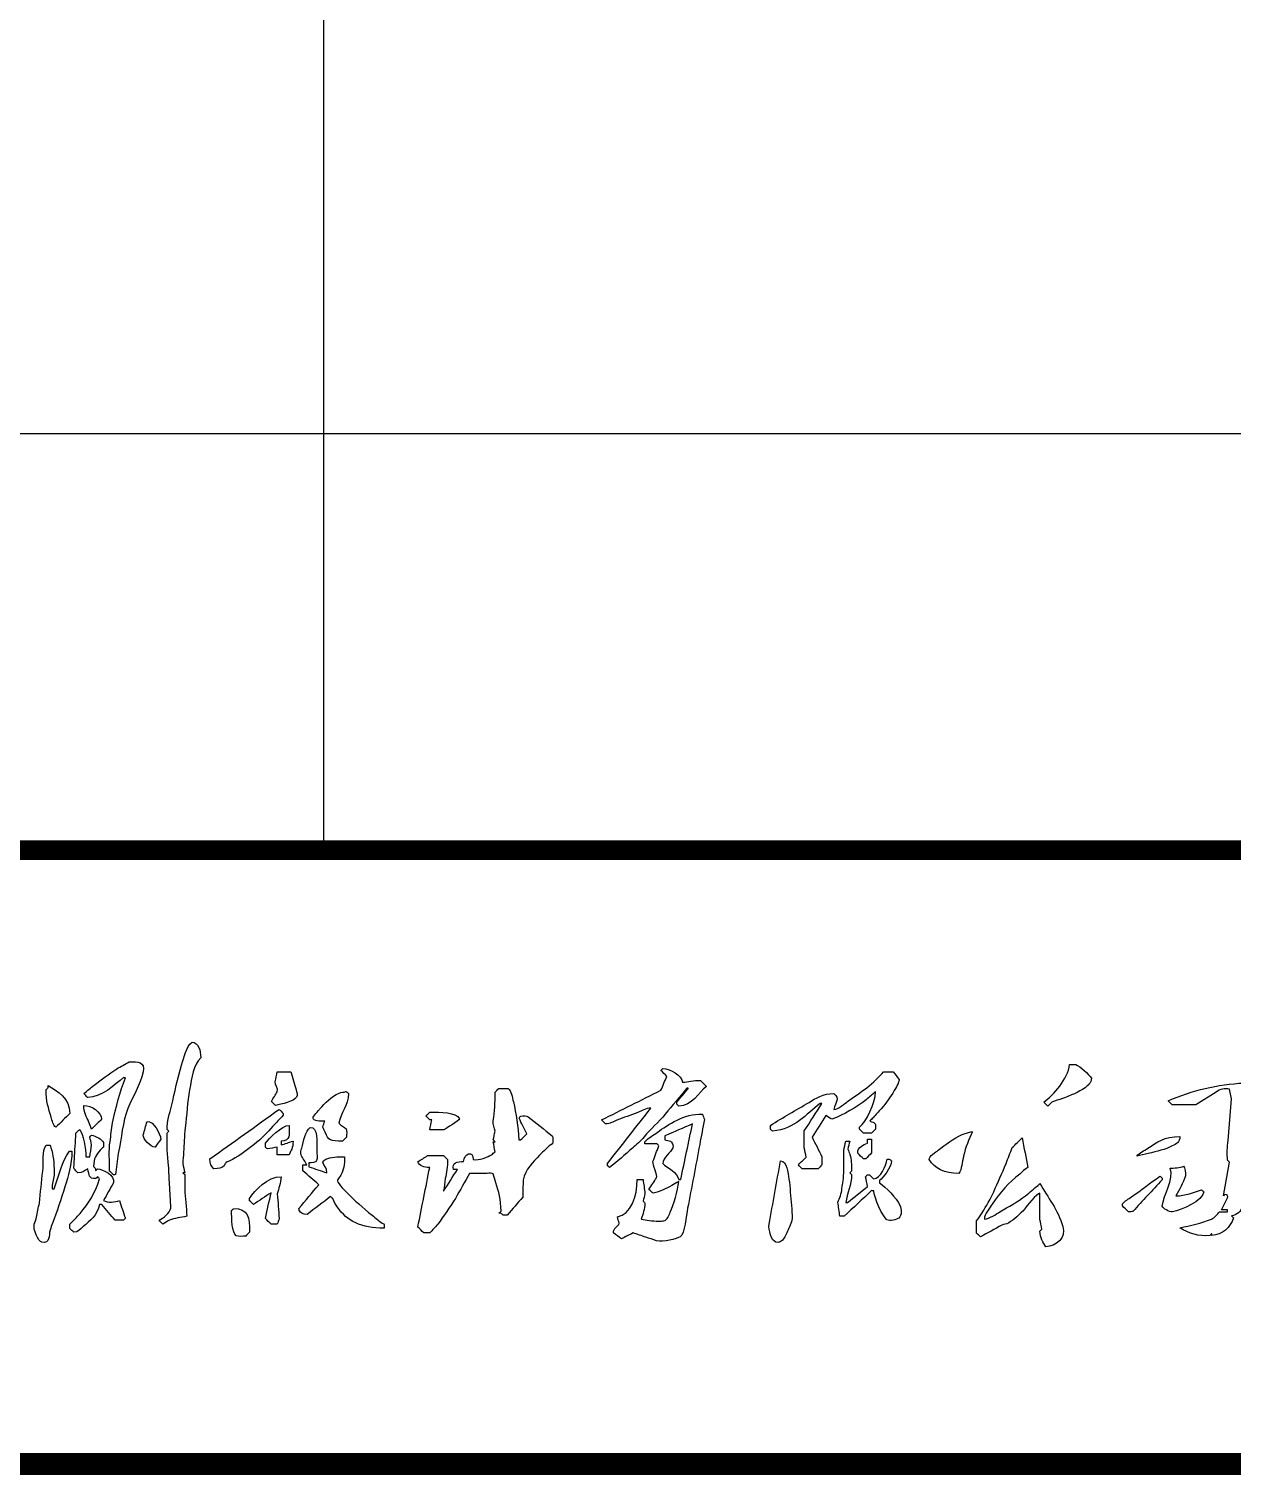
# Model space of a CAD drawing. Extents: x 14207793 to 14719554, y -1675802 to -1228715.
# Drawn here: x 14213621 to 14216364, y -1257940 to -1254643 of the extents above; entities that cross this region are included whole.
import ezdxf

# ---------------------------------------------------------------- set-up
doc = ezdxf.new("R2010")
doc.units = 0
doc.header["$LTSCALE"] = 500
doc.header["$MEASUREMENT"] = 0
doc.layers.get('0').update_dxf_attribs({"linetype": 'CONTINUOUS'})
doc.layers.add('PUB_TITLE', color=4, linetype='CONTINUOUS')

# ---------------------------------------------------------------- blocks, each defined once
blk = doc.blocks.new('A$C79896BCB')
at = {"layer": 'PUB_TITLE'}
for points in [[(5952.8, 539.1, 0.04762), (6024.5, 558.4, 0.104583), (6043, 575.2), (6060.9, 575.2), (6061.2, 579.9), (6047.8, 579.9), (6061.2, 607.2, 1.011178), (6052.1, 611.6), (6065.6, 688.3), (6061.2, 692.7, -0.048654), (6062.7, 737.8), (6070.3, 833.2), (6066, 855, 0.240929), (6035.4, 847.7), (5989.2, 819.3), (5934.9, 819.3), (5925.9, 828.4, -0.090939), (6098.5, 868.9)], [(6094.7, 588.3, -0.34658), (6070.3, 566.4), (6070.3, 566.1), (6074.7, 561.7, -0.316809), (6025.2, 521.3), (6025.2, 525.3), (6024.8, 525.3), (6020.8, 521.3, -0.180615), (5952.8, 539.1, -138.700855)]]:
    blk.add_lwpolyline(points, format="xyb", dxfattribs=at)
for points, knots in [([(3700.2, 962.4), (3686.6, 950.8), (3682.1, 928.8), (3676.2, 909.6), (3667.1, 879.8), (3661.2, 848.2), (3653.3, 816.4), (3649.3, 800.6), (3643.1, 781.1), (3643.1, 763.3), (3644.6, 762), (3646, 760.6), (3647.5, 759.3), (3646, 757.8), (3644.6, 756.4), (3643.1, 754.9), (3643.1, 754.8), (3643.1, 754.7), (3643.1, 754.6), (3643, 730.3), (3643.2, 703), (3646.7, 680.7), (3647.5, 666.3), (3648.2, 651.8), (3648.9, 637.4), (3649.9, 619.6), (3650.9, 601.7), (3651.8, 583.9), (3648.8, 571.8), (3634.9, 561.3), (3624.9, 555.9), (3627.8, 552.8), (3630.7, 549.8), (3633.6, 546.8), (3638.6, 549.6), (3643, 553.5), (3648.6, 555.9), (3660.3, 560.9), (3673.9, 562.2), (3688.2, 565), (3687.6, 575.4), (3687, 585.8), (3686.4, 596.3), (3683.3, 616.6), (3683.5, 637.8), (3683.5, 660), (3682, 661.4), (3680.6, 662.9), (3679.1, 664.3), (3680.6, 664.3), (3682, 664.3), (3683.5, 664.3), (3682, 671.4), (3680.6, 678.4), (3679.1, 685.4), (3680.2, 703), (3681.3, 720.6), (3682.4, 738.2), (3683, 747.8), (3683.6, 757.4), (3684.2, 766.9), (3688.9, 795.8), (3689, 826), (3694.4, 853.2), (3700.1, 882.3), (3703, 909.2), (3719.9, 926.7), (3720.3, 943.4), (3714.7, 961), (3700.2, 962.4)], [0, 0, 0, 0, 1, 1, 1, 2, 2, 2, 3, 3, 3, 4, 4, 4, 5, 5, 5, 6, 6, 6, 7, 7, 7, 8, 8, 8, 9, 9, 9, 10, 10, 10, 11, 11, 11, 12, 12, 12, 13, 13, 13, 14, 14, 14, 15, 15, 15, 16, 16, 16, 17, 17, 17, 18, 18, 18, 19, 19, 19, 20, 20, 20, 21, 21, 21, 22, 22, 22, 23, 23, 23, 23]), ([(3556.9, 917.2), (3547.4, 911.9), (3537.9, 906.6), (3528.5, 901.2), (3510.4, 889.9), (3493.7, 876.8), (3477.2, 864.1), (3469.3, 857.8), (3461.4, 851.5), (3453.5, 845.2), (3456.3, 842.2), (3459.1, 839.1), (3461.9, 836.1), (3462, 836.1), (3462.1, 836.1), (3462.2, 836.1), (3494.8, 835.6), (3524.3, 866.5), (3543.8, 881.2), (3545.2, 881.1), (3546.7, 881), (3548.1, 880.8), (3536.1, 848.6), (3526.9, 814.5), (3519, 777.9), (3517.1, 763.8), (3515.1, 749.7), (3513.2, 735.6), (3510, 715), (3512.3, 690.6), (3512.1, 668.3), (3515.1, 665.4), (3518.2, 662.5), (3521.2, 659.6), (3522.6, 659.7), (3524.1, 659.8), (3525.6, 660), (3527.7, 676), (3529.9, 692), (3532.1, 708), (3539.5, 744.1), (3541.7, 780.2), (3553.9, 811), (3564.9, 838.5), (3582.1, 862.9), (3588.5, 894.7), (3593.3, 918), (3577.1, 917.5), (3556.9, 917.2)], [0, 0, 0, 0, 1, 1, 1, 2, 2, 2, 3, 3, 3, 4, 4, 4, 5, 5, 5, 6, 6, 6, 7, 7, 7, 8, 8, 8, 9, 9, 9, 10, 10, 10, 11, 11, 11, 12, 12, 12, 13, 13, 13, 14, 14, 14, 15, 15, 15, 16, 16, 16, 16]), ([(3894.6, 894.7), (3893, 887), (3891.4, 879.4), (3889.8, 871.7), (3889.4, 865.2), (3897.4, 857.1), (3894.6, 849.2), (3890.1, 841.8), (3885.6, 834.4), (3881.1, 827), (3884.1, 824), (3887.2, 820.9), (3890.2, 817.9), (3904.1, 820.7), (3932.7, 826.9), (3938.6, 836.8), (3941.3, 841.3), (3938.8, 848.9), (3937.5, 853.2), (3933.6, 867), (3929.7, 880.8), (3925.8, 894.7), (3915.4, 894.7), (3905, 894.7), (3894.6, 894.7)], [0, 0, 0, 0, 1, 1, 1, 2, 2, 2, 3, 3, 3, 4, 4, 4, 5, 5, 5, 6, 6, 6, 7, 7, 7, 8, 8, 8, 8]), ([(4773.4, 902), (4772, 900.5), (4770.7, 899), (4769.4, 897.6), (4773.9, 893.1), (4778.3, 888.6), (4782.8, 884.1), (4778.3, 873.6), (4773.9, 863), (4769.4, 852.5), (4724.3, 829.9), (4679.1, 807.3), (4634, 784.8), (4636.9, 781.7), (4639.8, 778.7), (4642.7, 775.7), (4642.9, 775.7), (4643, 775.7), (4643.1, 775.7), (4653, 775.4), (4661, 781), (4668.6, 784), (4684.6, 790), (4700.6, 795.9), (4716.6, 801.9), (4725.6, 805.5), (4734.8, 811.7), (4746.4, 811.7), (4713.5, 769.6), (4680.5, 727.5), (4647.5, 685.4), (4647.5, 683.7), (4647.5, 682), (4647.5, 680.3), (4648.9, 679), (4650.4, 677.7), (4651.8, 676.3), (4671, 689.4), (4686.6, 706.1), (4704.2, 720.4), (4713.6, 727.9), (4723.3, 736.9), (4730.8, 746.2), (4745.2, 764), (4764.6, 779.6), (4779.2, 797.9), (4795.6, 817.6), (4811.9, 837.4), (4828.3, 857.2), (4829.7, 857.1), (4831, 856.9), (4832.3, 856.8), (4831.8, 856.3), (4831.4, 855.9), (4830.9, 855.4), (4822.4, 845.3), (4813.9, 835.2), (4805.4, 825.2), (4805.4, 823.7), (4805.4, 822.3), (4805.4, 820.8), (4807, 819.3), (4808.6, 817.9), (4810.1, 816.4), (4839.7, 816.2), (4856.2, 847.9), (4873.1, 861.2), (4868.6, 865.8), (4864.1, 870.4), (4859.6, 875), (4859.5, 875), (4859.4, 875), (4859.3, 875), (4842.8, 875.2), (4831.9, 871.8), (4818.9, 870.7), (4816.4, 886.2), (4791.5, 902.1), (4773.4, 902)], [0, 0, 0, 0, 1, 1, 1, 2, 2, 2, 3, 3, 3, 4, 4, 4, 5, 5, 5, 6, 6, 6, 7, 7, 7, 8, 8, 8, 9, 9, 9, 10, 10, 10, 11, 11, 11, 12, 12, 12, 13, 13, 13, 14, 14, 14, 15, 15, 15, 16, 16, 16, 17, 17, 17, 18, 18, 18, 19, 19, 19, 20, 20, 20, 21, 21, 21, 22, 22, 22, 23, 23, 23, 24, 24, 24, 25, 25, 25, 26, 26, 26, 26]), ([(5276.6, 894.7), (5257.1, 868.9), (5222.1, 846), (5195.1, 827), (5188.1, 822), (5174.1, 808.8), (5163.8, 808.8), (5167, 825.8), (5178.9, 833.2), (5163.5, 844.8), (5138.9, 845.5), (5122.7, 834), (5107.1, 824.8), (5077.2, 807.2), (5047.8, 790.6), (5019, 772.4), (5019, 769.5), (5019, 766.6), (5019, 763.7), (5020.7, 762.1), (5022.4, 760.5), (5024.1, 758.9), (5075.9, 764.7), (5099.7, 797.5), (5132.2, 822.3), (5133.6, 822.3), (5135.1, 822.3), (5136.5, 822.3), (5123.1, 801.4), (5109.6, 780.5), (5096.2, 759.7), (5096.2, 755.5), (5096.2, 751.4), (5096.2, 747.3), (5096.2, 738.7), (5096.2, 730.1), (5096.2, 721.5), (5097.6, 714.3), (5099.1, 707.1), (5100.5, 700), (5094.6, 694), (5088.6, 688.1), (5082.7, 682.2), (5085.5, 679.2), (5088.3, 676.3), (5091.1, 673.4), (5091.2, 673.4), (5091.3, 673.4), (5091.4, 673.4), (5103.6, 673.4), (5115.7, 673.4), (5127.8, 673.4), (5130.7, 676.5), (5133.6, 679.5), (5136.5, 682.5), (5136.5, 688.6), (5136.5, 694.6), (5136.5, 700.7), (5129, 715.6), (5121.5, 730.6), (5114, 745.5), (5124.5, 762), (5135.1, 778.5), (5145.6, 795), (5150.1, 792.1), (5154.6, 789.1), (5159.1, 786.2), (5187.7, 797.2), (5214.2, 813), (5237, 830.3), (5244.1, 836.6), (5251.3, 842.9), (5258.5, 849.2), (5259, 822.3), (5236.8, 780.7), (5222.4, 768), (5222.4, 766.6), (5222.4, 765.1), (5222.4, 763.7), (5225.5, 760.6), (5228.5, 757.6), (5231.5, 754.6), (5237.6, 754.6), (5243.7, 754.6), (5249.7, 754.6), (5252.6, 757.6), (5255.5, 760.6), (5258.5, 763.7), (5258.9, 781), (5257.5, 777.4), (5245.4, 781.9), (5248, 784.5), (5250.7, 787.2), (5253.4, 789.9), (5259.5, 796.7), (5265.7, 803.5), (5271.9, 810.2), (5282.5, 823.6), (5292.4, 836.5), (5301.4, 851.7), (5303.9, 856), (5313.4, 871.6), (5312.3, 876.8), (5307.9, 882.8), (5303.6, 888.7), (5299.2, 894.7), (5291.7, 894.7), (5284.2, 894.7), (5276.6, 894.7)], [0, 0, 0, 0, 1, 1, 1, 2, 2, 2, 3, 3, 3, 4, 4, 4, 5, 5, 5, 6, 6, 6, 7, 7, 7, 8, 8, 8, 9, 9, 9, 10, 10, 10, 11, 11, 11, 12, 12, 12, 13, 13, 13, 14, 14, 14, 15, 15, 15, 16, 16, 16, 17, 17, 17, 18, 18, 18, 19, 19, 19, 20, 20, 20, 21, 21, 21, 22, 22, 22, 23, 23, 23, 24, 24, 24, 25, 25, 25, 26, 26, 26, 27, 27, 27, 28, 28, 28, 29, 29, 29, 30, 30, 30, 31, 31, 31, 32, 32, 32, 33, 33, 33, 34, 34, 34, 35, 35, 35, 36, 36, 36, 36]), ([(5701.3, 911), (5697.3, 877.7), (5664.7, 841.8), (5642.7, 825.5), (5645.6, 822.5), (5648.6, 819.5), (5651.5, 816.4), (5654.5, 819.5), (5657.5, 822.5), (5660.6, 825.5), (5668.7, 828.2), (5676.8, 830.9), (5684.9, 833.5), (5704, 841), (5721.6, 847.2), (5736.6, 858.3), (5743, 863.1), (5750.8, 868.8), (5750.8, 879.8), (5745.3, 888.4), (5725.3, 908.1), (5715.1, 911), (5710.5, 911), (5705.9, 911), (5701.3, 911)], [0, 0, 0, 0, 1, 1, 1, 2, 2, 2, 3, 3, 3, 4, 4, 4, 5, 5, 5, 6, 6, 6, 7, 7, 7, 8, 8, 8, 8]), ([(3372, 863), (3372, 861.4), (3372, 859.9), (3372, 858.3), (3370.5, 856.8), (3369.1, 855.4), (3367.6, 853.9), (3367.1, 828.1), (3372.8, 810.6), (3378.9, 791.3), (3381.4, 783.4), (3383.2, 771.8), (3389.8, 768), (3400.4, 778.6), (3410.9, 789.1), (3421.5, 799.7), (3421.8, 834.8), (3393.9, 849.8), (3372, 863)], [0, 0, 0, 0, 1, 1, 1, 2, 2, 2, 3, 3, 3, 4, 4, 4, 5, 5, 5, 6, 6, 6, 6]), ([(4051, 849.5), (4045.8, 847.6), (4040.4, 847.9), (4035.7, 845.9), (4017.4, 838.1), (4003.7, 823.2), (3991, 809.5), (3989, 807.3), (3975.4, 791.6), (3975.7, 789.5), (3976.8, 781.3), (3992.7, 781.7), (4002.6, 781.9), (4001.2, 777.4), (3999.7, 772.9), (3998.3, 768.4), (4000, 764.5), (4001.7, 760.6), (4003.4, 756.8), (4012, 737.4), (4015.4, 736.1), (4043.4, 736.4), (4046.4, 739.5), (4049.5, 742.7), (4052.5, 745.8), (4052.6, 751.3), (4053.6, 760.3), (4051.8, 764.4), (4046.1, 768.6), (4040.4, 772.9), (4034.7, 777.1), (4038.9, 801.1), (4056.4, 817.2), (4056.9, 845.2), (4055.3, 846.6), (4053.7, 848.1), (4052.1, 849.5), (4051.8, 849.5), (4051.4, 849.5), (4051, 849.5)], [0, 0, 0, 0, 1, 1, 1, 2, 2, 2, 3, 3, 3, 4, 4, 4, 5, 5, 5, 6, 6, 6, 7, 7, 7, 8, 8, 8, 9, 9, 9, 10, 10, 10, 11, 11, 11, 12, 12, 12, 13, 13, 13, 13]), ([(4319.2, 689.8), (4306, 690.3), (4291.9, 687.7), (4296.7, 671.6), (4299.6, 671.6), (4302.5, 671.6), (4305.4, 671.6), (4294.8, 655.2), (4284.3, 638.8), (4273.7, 622.5), (4275.1, 631.9), (4276.4, 641.4), (4277.7, 650.9), (4280.4, 664.9), (4282.8, 678.3), (4282.8, 694.5), (4279.8, 697.4), (4276.8, 700.3), (4273.7, 703.3), (4261.6, 703.3), (4249.5, 703.3), (4237.3, 703.3), (4229.9, 698.7), (4222.5, 694), (4215.1, 689.4), (4219.1, 679.5), (4228.1, 676.1), (4242.1, 676.3), (4233.1, 631.1), (4224.1, 585.8), (4215.1, 540.6), (4219.6, 536.1), (4224.1, 531.6), (4228.6, 527.1), (4228.7, 527.1), (4228.9, 527.1), (4229, 527.1), (4233.5, 527.1), (4238, 527.1), (4242.4, 527.1), (4247.7, 534.2), (4254.9, 540), (4260.3, 547.1), (4274.5, 565.9), (4288, 585.5), (4300.7, 605.7), (4311.5, 624.8), (4322.3, 643.8), (4333.1, 662.9), (4346.5, 662.9), (4360, 662.9), (4373.4, 662.9), (4377, 662.9), (4385.3, 664), (4386.9, 661.8), (4388.9, 655), (4390.8, 648.2), (4392.7, 641.4), (4399.4, 619.7), (4404.7, 606), (4404.7, 576.6), (4403.4, 575.3), (4402.1, 574), (4400.7, 572.6), (4400.7, 572.5), (4400.7, 572.4), (4400.7, 572.3), (4406.3, 572.4), (4406.6, 570.2), (4409.5, 567.9), (4412.5, 567.9), (4415.5, 567.9), (4418.6, 567.9), (4430.6, 581.5), (4442.6, 595.1), (4454.6, 608.6), (4454.7, 621.6), (4454.8, 634.6), (4455, 647.6), (4460.3, 672.6), (4477.5, 689.1), (4492.8, 704.4), (4500.4, 711.9), (4512.6, 725.7), (4522.3, 730.2), (4522.4, 734.5), (4523.8, 746.2), (4521.6, 748.7), (4503.2, 763.1), (4484.9, 777.4), (4466.6, 791.7), (4464, 793.6), (4455.1, 795.5), (4450.2, 793.5), (4448.3, 792.6), (4447, 790.8), (4445.9, 789.1), (4451.7, 777), (4457.5, 764.9), (4463.3, 752.8), (4458.7, 748.3), (4454.1, 743.8), (4449.5, 739.3), (4448.2, 739.4), (4446.8, 739.5), (4445.5, 739.6), (4443.3, 769.2), (4439.3, 800), (4432.8, 826.3), (4430.3, 836), (4428.4, 852.1), (4420.8, 856.5), (4413.8, 856.6), (4406.9, 856.7), (4400, 856.8), (4397.1, 853.8), (4394.2, 850.8), (4391.3, 847.7), (4391.4, 824.3), (4390, 803.8), (4386.9, 783), (4385.7, 774.7), (4390.2, 766.1), (4391.3, 758.9), (4389.8, 752.4), (4388.4, 745.8), (4386.9, 739.3), (4388.4, 737.8), (4389.8, 736.4), (4391.3, 734.9), (4389.8, 734.9), (4388.4, 734.9), (4386.9, 734.9), (4388.4, 727.3), (4389.8, 719.6), (4391.3, 712), (4388.5, 709.8), (4385.7, 707.6), (4382.9, 705.4), (4375.7, 700.7), (4354.2, 691.3), (4341.4, 694.5), (4342.3, 717.1), (4319.8, 707.7), (4319.2, 689.8)], [0, 0, 0, 0, 1, 1, 1, 2, 2, 2, 3, 3, 3, 4, 4, 4, 5, 5, 5, 6, 6, 6, 7, 7, 7, 8, 8, 8, 9, 9, 9, 10, 10, 10, 11, 11, 11, 12, 12, 12, 13, 13, 13, 14, 14, 14, 15, 15, 15, 16, 16, 16, 17, 17, 17, 18, 18, 18, 19, 19, 19, 20, 20, 20, 21, 21, 21, 22, 22, 22, 23, 23, 23, 24, 24, 24, 25, 25, 25, 26, 26, 26, 27, 27, 27, 28, 28, 28, 29, 29, 29, 30, 30, 30, 31, 31, 31, 32, 32, 32, 33, 33, 33, 34, 34, 34, 35, 35, 35, 36, 36, 36, 37, 37, 37, 38, 38, 38, 39, 39, 39, 40, 40, 40, 41, 41, 41, 42, 42, 42, 43, 43, 43, 44, 44, 44, 45, 45, 45, 46, 46, 46, 47, 47, 47, 48, 48, 48, 48]), ([(3453.1, 817.9), (3452.8, 801.7), (3460.3, 791.4), (3465.1, 779.7), (3467.2, 774.5), (3469.3, 769.2), (3471.3, 764), (3475.5, 768.2), (3479.6, 772.3), (3483.7, 776.4), (3487.1, 779.7), (3490.5, 783), (3493.9, 786.2), (3494, 802.8), (3470.8, 817.7), (3453.1, 817.9)], [0, 0, 0, 0, 1, 1, 1, 2, 2, 2, 3, 3, 3, 4, 4, 4, 5, 5, 5, 5]), ([(3898.2, 808.4), (3845.8, 771), (3793.4, 733.5), (3741, 696), (3740.7, 684.8), (3744.5, 678.6), (3750.1, 673.4), (3759.7, 673.2), (3769, 675.2), (3773.4, 680.3), (3774.6, 682.5), (3775.8, 684.7), (3777, 686.9), (3780, 689.6), (3788.9, 692.3), (3792.7, 694.5), (3825.4, 713.7), (3861.3, 741.6), (3884.4, 770.2), (3892.2, 778.6), (3900.1, 787), (3908, 795.3), (3908, 796.8), (3908, 798.2), (3908, 799.7), (3904.8, 802.2), (3902.3, 807.1), (3898.2, 808.4)], [0, 0, 0, 0, 1, 1, 1, 2, 2, 2, 3, 3, 3, 4, 4, 4, 5, 5, 5, 6, 6, 6, 7, 7, 7, 8, 8, 8, 9, 9, 9, 9]), ([(4242.1, 802.6), (4239.2, 799.7), (4236.3, 796.8), (4233.3, 793.9), (4236.3, 790.8), (4239.2, 787.8), (4242.1, 784.8), (4243.7, 784.8), (4245.2, 784.8), (4246.8, 784.8), (4245.4, 777.3), (4243.9, 769.7), (4242.4, 762.2), (4253, 762.2), (4263.6, 762.2), (4274.1, 762.2), (4279.3, 765.3), (4309.4, 782.7), (4309.8, 787), (4302.9, 803.1), (4266.1, 802.7), (4242.1, 802.6)], [0, 0, 0, 0, 1, 1, 1, 2, 2, 2, 3, 3, 3, 4, 4, 4, 5, 5, 5, 6, 6, 6, 7, 7, 7, 7]), ([(4733, 730.6), (4742.1, 730.6), (4751.2, 730.6), (4760.3, 730.6), (4761.7, 729), (4763.2, 727.4), (4764.6, 725.8), (4760.2, 713.9), (4755.7, 702), (4751.2, 690.2), (4750, 682.2), (4762.7, 658.3), (4759.5, 653), (4753.7, 644.2), (4747.9, 635.3), (4742.1, 626.5), (4745.2, 623.4), (4748.4, 620.4), (4751.5, 617.4), (4768.2, 621.7), (4780.9, 627.5), (4794.1, 635.2), (4799.3, 638.2), (4804.5, 641.3), (4809.8, 644.3), (4808, 622.5), (4798.1, 591.6), (4790.5, 574.1), (4787.4, 567), (4783.7, 556.9), (4776.3, 554.4), (4772.4, 554.3), (4768.5, 554.2), (4764.6, 554.1), (4748.1, 554.1), (4736.7, 555.9), (4723.9, 558.8), (4727.9, 569.6), (4732.9, 582), (4733, 595.2), (4731.5, 596.6), (4730.1, 598.1), (4728.6, 599.5), (4730.1, 605.2), (4731.5, 611), (4733, 616.7), (4731.5, 627.4), (4730.1, 638.2), (4728.6, 649), (4724.1, 649), (4719.6, 649), (4715.1, 649), (4715.8, 610.4), (4700.5, 569.7), (4670, 563.5), (4671.5, 558.8), (4672.9, 554.1), (4674.4, 549.3), (4672, 541), (4661, 538.7), (4660.9, 527.1), (4667, 522.6), (4673.1, 518.2), (4679.1, 513.7), (4688, 518.2), (4696.8, 522.6), (4705.7, 527.1), (4715.5, 523.9), (4725.3, 520.6), (4735.2, 517.3), (4743.2, 514.6), (4751.2, 512), (4759.2, 509.3), (4774.9, 505.7), (4805.3, 513.5), (4813.4, 518.4), (4823.8, 524.7), (4826.8, 567.8), (4830.1, 583.2), (4839.4, 631.8), (4848.6, 680.5), (4857.8, 729.1), (4861.3, 748), (4864.8, 766.9), (4868.4, 785.9), (4866.9, 790), (4865.4, 794.1), (4864, 798.2), (4821.4, 798.9), (4786.3, 774.4), (4761, 756.4), (4751.9, 749.9), (4739.8, 743.2), (4733, 734.6), (4733, 733.2), (4733, 731.9), (4733, 730.6)], [0, 0, 0, 0, 1, 1, 1, 2, 2, 2, 3, 3, 3, 4, 4, 4, 5, 5, 5, 6, 6, 6, 7, 7, 7, 8, 8, 8, 9, 9, 9, 10, 10, 10, 11, 11, 11, 12, 12, 12, 13, 13, 13, 14, 14, 14, 15, 15, 15, 16, 16, 16, 17, 17, 17, 18, 18, 18, 19, 19, 19, 20, 20, 20, 21, 21, 21, 22, 22, 22, 23, 23, 23, 24, 24, 24, 25, 25, 25, 26, 26, 26, 27, 27, 27, 28, 28, 28, 29, 29, 29, 30, 30, 30, 31, 31, 31, 32, 32, 32, 32]), ([(3467, 700.3), (3463.9, 700.3), (3460.9, 700.3), (3457.9, 700.3), (3458.1, 719.4), (3452.1, 753.1), (3444, 763.3), (3441.1, 760.4), (3438.2, 757.5), (3435.3, 754.6), (3434.2, 734.8), (3433.1, 715), (3432, 695.3), (3431.9, 690.7), (3429.8, 675.2), (3431.3, 673.1), (3434.1, 670.1), (3436.9, 667.2), (3439.7, 664.3), (3452.6, 664.1), (3454.1, 669.6), (3462.2, 673.1), (3462.2, 672.8), (3462.2, 672.6), (3462.2, 672.3), (3466.8, 659.9), (3463.1, 650.4), (3480.8, 650.9), (3482.1, 652.3), (3483.5, 653.8), (3484.8, 655.2), (3486.4, 653.6), (3488, 652.1), (3489.5, 650.5), (3478.5, 616.1), (3464.9, 595.9), (3445.1, 571.2), (3437.4, 563), (3429.6, 554.9), (3421.8, 546.8), (3421.8, 543.6), (3421.8, 540.5), (3421.8, 537.3), (3424.9, 534.4), (3427.9, 531.5), (3430.9, 528.6), (3440.2, 528.6), (3445.8, 537), (3451.3, 541.3), (3468.6, 554.8), (3483, 567.3), (3489.5, 591.9), (3491.1, 591.9), (3492.7, 591.9), (3494.3, 591.9), (3504.6, 579.9), (3514.9, 567.9), (3525.2, 555.9), (3531.4, 555.9), (3537.6, 555.9), (3543.8, 555.9), (3545.2, 557.5), (3546.7, 559), (3548.1, 560.6), (3543.6, 574.1), (3539.1, 587.5), (3534.7, 601), (3525.1, 597.6), (3507, 594.2), (3498.6, 601.4), (3506, 614.6), (3513.4, 627.8), (3520.8, 641), (3526, 658.2), (3497.5, 673.2), (3484.4, 673.1), (3483.1, 671.7), (3481.8, 670.4), (3480.4, 669.1), (3480.5, 674.8), (3478.1, 675.2), (3475.7, 678.2), (3475.5, 698.2), (3482, 705.4), (3490.6, 716), (3493.2, 718.2), (3495.7, 720.4), (3498.3, 722.5), (3498.3, 726.1), (3498.3, 729.6), (3498.3, 733.1), (3494.3, 741), (3480.6, 748), (3471, 749.8), (3469.6, 748.4), (3468.3, 746.9), (3467, 745.5), (3468.4, 739.7), (3469.9, 733.8), (3471.3, 728), (3469.9, 718.8), (3468.4, 709.6), (3467, 700.3)], [0, 0, 0, 0, 1, 1, 1, 2, 2, 2, 3, 3, 3, 4, 4, 4, 5, 5, 5, 6, 6, 6, 7, 7, 7, 8, 8, 8, 9, 9, 9, 10, 10, 10, 11, 11, 11, 12, 12, 12, 13, 13, 13, 14, 14, 14, 15, 15, 15, 16, 16, 16, 17, 17, 17, 18, 18, 18, 19, 19, 19, 20, 20, 20, 21, 21, 21, 22, 22, 22, 23, 23, 23, 24, 24, 24, 25, 25, 25, 26, 26, 26, 27, 27, 27, 28, 28, 28, 29, 29, 29, 30, 30, 30, 31, 31, 31, 32, 32, 32, 33, 33, 33, 34, 34, 34, 34]), ([(3597.6, 781.5), (3594.7, 771.3), (3591.8, 761.1), (3588.9, 750.9), (3587.5, 741.5), (3606, 722.8), (3615.8, 722.9), (3620.3, 728.9), (3624.8, 734.8), (3629.3, 740.7), (3626.9, 754.8), (3613.5, 781.5), (3597.6, 781.5)], [0, 0, 0, 0, 1, 1, 1, 2, 2, 2, 3, 3, 3, 4, 4, 4, 4]), ([(3894.6, 705.1), (3903.7, 705.1), (3912.7, 705.1), (3921.8, 705.1), (3925.8, 717.4), (3930.5, 718), (3930.6, 736.4), (3930.5, 736.4), (3930.3, 736.4), (3930.2, 736.4), (3921.2, 733.5), (3912.3, 730.6), (3903.3, 727.6), (3903.3, 730.6), (3903.3, 733.5), (3903.3, 736.4), (3925.2, 737.9), (3921.9, 749.9), (3921.5, 772.4), (3905.4, 772.3), (3874.9, 742.2), (3867.3, 731.6), (3867.3, 728.7), (3867.3, 725.8), (3867.3, 722.9), (3868.8, 721.5), (3870.4, 720), (3872, 718.5), (3879.5, 720), (3887, 721.5), (3894.6, 722.9), (3894.6, 717), (3894.6, 711), (3894.6, 705.1)], [0, 0, 0, 0, 1, 1, 1, 2, 2, 2, 3, 3, 3, 4, 4, 4, 5, 5, 5, 6, 6, 6, 7, 7, 7, 8, 8, 8, 9, 9, 9, 10, 10, 10, 11, 11, 11, 11]), ([(3953.1, 682.2), (3953.1, 677.7), (3953.1, 673.2), (3953.1, 668.7), (3965.1, 658.1), (3977.2, 647.6), (3989.2, 637), (3974.1, 619), (3959.1, 600.9), (3944, 582.8), (3944.2, 581.4), (3944.3, 579.9), (3944.4, 578.4), (3947.6, 572.2), (3952.5, 569.1), (3962.6, 569.3), (3980.4, 582.9), (3998.3, 596.5), (4016.1, 610.1), (4017.8, 608.5), (4019.5, 606.9), (4021.2, 605.4), (4023.5, 597.9), (4028.2, 591.6), (4032.1, 585.7), (4053.1, 554.3), (4085.7, 537.7), (4138.4, 537.7), (4138.5, 541), (4138.7, 545.3), (4137.6, 547.5), (4127.7, 551.6), (4119, 561.6), (4110.7, 567.9), (4089.6, 583.9), (4070.6, 601.7), (4052.1, 620.3), (4047.8, 624.6), (4027.8, 644.8), (4032.1, 648.3), (4034.5, 651.8), (4037, 655.3), (4039.4, 658.9), (4045.7, 669.5), (4048.1, 683.6), (4048.1, 700.3), (4032.4, 700.7), (4015.5, 700.8), (4005.5, 695.3), (4003, 693.8), (3996.8, 689.5), (3999, 686.2), (4002.3, 678.2), (4007.4, 676.9), (4007.4, 664.3), (3993.8, 668.8), (3980.2, 673.3), (3966.6, 677.8), (3966.6, 680.8), (3966.6, 683.9), (3966.6, 686.9), (3973.9, 686.7), (3981.6, 687.7), (3984.1, 692.3), (3986.6, 696.9), (3984.8, 708.4), (3984.8, 714.5), (3984.8, 733), (3987.3, 770.2), (3969.5, 767.7), (3958.4, 759.3), (3954.5, 735.6), (3950.2, 720.7), (3949.3, 717.3), (3947, 709.2), (3948.8, 704.4), (3953.3, 697), (3957.8, 689.6), (3962.2, 682.2), (3959.2, 682.2), (3956.2, 682.2), (3953.1, 682.2)], [0, 0, 0, 0, 1, 1, 1, 2, 2, 2, 3, 3, 3, 4, 4, 4, 5, 5, 5, 6, 6, 6, 7, 7, 7, 8, 8, 8, 9, 9, 9, 10, 10, 10, 11, 11, 11, 12, 12, 12, 13, 13, 13, 14, 14, 14, 15, 15, 15, 16, 16, 16, 17, 17, 17, 18, 18, 18, 19, 19, 19, 20, 20, 20, 21, 21, 21, 22, 22, 22, 23, 23, 23, 24, 24, 24, 25, 25, 25, 26, 26, 26, 27, 27, 27, 27]), ([(4809.8, 649), (4808.5, 664.5), (4782.9, 675.9), (4773.7, 685.4), (4773.7, 698.7), (4792.1, 710.4), (4796.3, 721.1), (4798.8, 727.4), (4793.9, 734.3), (4791.2, 736), (4787.6, 738.3), (4782.8, 738.4), (4778.1, 739.6), (4778.1, 742.6), (4778.1, 745.5), (4778.1, 748.4), (4799.2, 757.5), (4820.3, 766.6), (4841.4, 775.7), (4832.4, 733.5), (4823.5, 691.2), (4814.5, 649), (4812.9, 649), (4811.3, 649), (4809.8, 649)], [0, 0, 0, 0, 1, 1, 1, 2, 2, 2, 3, 3, 3, 4, 4, 4, 5, 5, 5, 6, 6, 6, 7, 7, 7, 8, 8, 8, 8]), ([(3426.2, 713.8), (3424.4, 713.8), (3422.6, 713.8), (3420.8, 713.8), (3403.2, 691), (3396.8, 656.7), (3385.5, 627.9), (3384, 627.9), (3382.5, 627.9), (3381.1, 627.9), (3381.1, 639.5), (3383.7, 648.5), (3385.5, 658.5), (3385.5, 663.2), (3385.5, 668), (3385.5, 672.7), (3385.5, 695.1), (3382.2, 710.4), (3376.4, 727.3), (3373.3, 727.3), (3370.3, 727.3), (3367.3, 727.3), (3357.9, 714.7), (3362.5, 686.7), (3359.6, 668), (3357.1, 643.7), (3354.5, 619.4), (3352, 595.2), (3349.9, 584.4), (3347.8, 573.6), (3345.8, 562.8), (3344, 557.6), (3342.1, 552.4), (3340.3, 547.1), (3337.2, 535.2), (3349.5, 507.7), (3357.4, 506), (3377.6, 501.8), (3373.1, 521.1), (3376.4, 533.7), (3378.3, 538.9), (3380.2, 544.1), (3382.2, 549.3), (3392.6, 576.1), (3401.3, 603.7), (3410.2, 632.3), (3417.9, 657), (3426, 682.3), (3426.2, 713.8)], [0, 0, 0, 0, 1, 1, 1, 2, 2, 2, 3, 3, 3, 4, 4, 4, 5, 5, 5, 6, 6, 6, 7, 7, 7, 8, 8, 8, 9, 9, 9, 10, 10, 10, 11, 11, 11, 12, 12, 12, 13, 13, 13, 14, 14, 14, 15, 15, 15, 16, 16, 16, 16]), ([(5190.8, 736.4), (5189.3, 729.2), (5187.9, 722.1), (5186.4, 714.9), (5186.4, 708.4), (5186.4, 701.8), (5186.4, 695.3), (5186.4, 678.4), (5187.2, 661.3), (5184.6, 645.8), (5182.6, 634.1), (5181.9, 622.4), (5178.8, 611.9), (5176.8, 606.9), (5174.9, 602), (5172.9, 597), (5174.4, 586.3), (5175.8, 575.6), (5177.3, 565), (5180.5, 565), (5183.6, 565), (5186.8, 565), (5207.7, 584.5), (5228.7, 604), (5249.7, 623.6), (5251.3, 623.4), (5252.9, 623.3), (5254.5, 623.2), (5256.1, 606.8), (5274.2, 564), (5284.7, 557.3), (5291.9, 552.7), (5307, 557.6), (5311.6, 561), (5319.1, 566.5), (5318.5, 581.7), (5314.1, 590.5), (5305.8, 607), (5282.7, 631.7), (5267.6, 641.4), (5267.6, 643.1), (5267.6, 644.8), (5267.6, 646.5), (5276.2, 653), (5294.9, 676.5), (5294.8, 691.3), (5293.3, 692.7), (5291.7, 694.2), (5290.1, 695.6), (5288.5, 695.5), (5287, 695.4), (5285.4, 695.3), (5282.9, 679.6), (5270.3, 651.9), (5254.1, 650.5), (5251.1, 653.5), (5248, 656.6), (5245, 659.6), (5243.4, 659.6), (5241.8, 659.6), (5240.3, 659.6), (5238.8, 658.1), (5237.3, 656.7), (5235.9, 655.2), (5237.5, 647.8), (5239, 640.4), (5240.6, 633), (5225.5, 620.8), (5210.3, 608.5), (5195.1, 596.3), (5193.7, 596.3), (5192.2, 596.3), (5190.8, 596.3), (5193.9, 617.6), (5204.1, 637), (5204.2, 660), (5202.8, 661.3), (5201.3, 662.6), (5199.9, 664), (5201.3, 665.4), (5202.8, 666.9), (5204.2, 668.3), (5204.2, 668.4), (5204.2, 668.6), (5204.2, 668.7), (5204.3, 682.4), (5203.4, 695), (5200.2, 705.8), (5198.7, 709.8), (5197.1, 713.8), (5195.5, 717.8), (5197, 724), (5198.4, 730.2), (5199.9, 736.4), (5196.8, 736.4), (5193.8, 736.4), (5190.8, 736.4)], [0, 0, 0, 0, 1, 1, 1, 2, 2, 2, 3, 3, 3, 4, 4, 4, 5, 5, 5, 6, 6, 6, 7, 7, 7, 8, 8, 8, 9, 9, 9, 10, 10, 10, 11, 11, 11, 12, 12, 12, 13, 13, 13, 14, 14, 14, 15, 15, 15, 16, 16, 16, 17, 17, 17, 18, 18, 18, 19, 19, 19, 20, 20, 20, 21, 21, 21, 22, 22, 22, 23, 23, 23, 24, 24, 24, 25, 25, 25, 26, 26, 26, 27, 27, 27, 28, 28, 28, 29, 29, 29, 30, 30, 30, 31, 31, 31, 32, 32, 32, 32]), ([(5240.6, 741.1), (5240.6, 738.1), (5240.6, 735), (5240.6, 732), (5230.8, 727.8), (5217.8, 723.5), (5218.1, 709.1), (5222.5, 704.7), (5227, 700.3), (5231.5, 696), (5233.1, 696), (5234.7, 696), (5236.3, 696), (5240.6, 700.5), (5245, 705), (5249.4, 709.4), (5249.4, 720), (5249.4, 730.6), (5249.4, 741.1), (5246.4, 741.1), (5243.5, 741.1), (5240.6, 741.1)], [0, 0, 0, 0, 1, 1, 1, 2, 2, 2, 3, 3, 3, 4, 4, 4, 5, 5, 5, 6, 6, 6, 7, 7, 7, 7]), ([(5476.1, 757.5), (5469.3, 754.8), (5462.6, 754.3), (5456.4, 751.7), (5435.7, 742.6), (5418.6, 728.5), (5401.5, 715.6), (5395.9, 711.5), (5380.7, 702.8), (5380.7, 694.2), (5394.6, 674.1), (5414.5, 662.8), (5448.8, 662.9), (5455.7, 672.3), (5456, 689.1), (5459.3, 702.2), (5464.5, 722.6), (5470.8, 741.2), (5479.7, 757.5), (5478.5, 757.5), (5477.3, 757.5), (5476.1, 757.5)], [0, 0, 0, 0, 1, 1, 1, 2, 2, 2, 3, 3, 3, 4, 4, 4, 5, 5, 5, 6, 6, 6, 7, 7, 7, 7]), ([(5633.6, 617.4), (5633.6, 597.5), (5633.6, 577.6), (5633.6, 557.7), (5635.1, 550.4), (5636.5, 543.1), (5638, 535.9), (5636.5, 534.4), (5635.1, 533), (5633.6, 531.5), (5633.4, 515.9), (5640.9, 505), (5647.1, 495.5), (5669.7, 496.1), (5694.1, 515.6), (5686, 542.1), (5674.7, 579.3), (5651.2, 608.5), (5633.6, 639.9), (5632.2, 638.5), (5630.7, 637), (5629.3, 635.6), (5619.8, 627.7), (5610.3, 619.8), (5600.9, 611.9), (5582.4, 598.3), (5562.7, 587.1), (5542.3, 575.2), (5533.7, 570.1), (5518.8, 559), (5507, 558.8), (5506.8, 570), (5519.7, 585), (5524.8, 592.6), (5542.3, 618.8), (5562.9, 642.2), (5587.4, 661.4), (5593.3, 666), (5599.2, 672.8), (5606.3, 676), (5601.9, 698.5), (5597.4, 721.1), (5592.9, 743.7), (5585.4, 736.4), (5577.8, 729.1), (5570.3, 721.8), (5565.7, 709.6), (5561.1, 697.3), (5556.5, 685.1), (5547, 663.7), (5537.6, 642.4), (5528.1, 621), (5520.9, 604.6), (5511.2, 588.3), (5501.9, 573.3), (5497.7, 567.2), (5493.4, 561), (5489.2, 554.8), (5489.2, 545.5), (5489.2, 536.1), (5489.2, 526.8), (5492.1, 523.9), (5495, 520.9), (5497.9, 518), (5514.2, 527), (5530.4, 536), (5546.7, 545), (5551.9, 547.5), (5557.1, 547.1), (5561.6, 549.7), (5574.7, 557.5), (5588.6, 569.7), (5598, 581.4), (5602.9, 587.4), (5626.6, 617.4), (5633.6, 617.4)], [0, 0, 0, 0, 1, 1, 1, 2, 2, 2, 3, 3, 3, 4, 4, 4, 5, 5, 5, 6, 6, 6, 7, 7, 7, 8, 8, 8, 9, 9, 9, 10, 10, 10, 11, 11, 11, 12, 12, 12, 13, 13, 13, 14, 14, 14, 15, 15, 15, 16, 16, 16, 17, 17, 17, 18, 18, 18, 19, 19, 19, 20, 20, 20, 21, 21, 21, 22, 22, 22, 23, 23, 23, 24, 24, 24, 25, 25, 25, 25]), ([(5952.8, 746.9), (5917.5, 747.6), (5899.9, 733.8), (5879.3, 720), (5871.3, 714.7), (5860.2, 709.5), (5854.2, 702.2), (5863, 704.1), (5871.9, 706.1), (5880.7, 708), (5900.4, 713), (5919.2, 717.2), (5935.3, 725.5), (5944.1, 730), (5953, 733.3), (5952.8, 746.9)], [0, 0, 0, 0, 1, 1, 1, 2, 2, 2, 3, 3, 3, 4, 4, 4, 5, 5, 5, 5]), ([(5041.9, 691.3), (5033.3, 643.1), (5024.7, 594.9), (5016.1, 546.8), (5013.5, 534.8), (5022, 508.5), (5031.7, 506), (5046.5, 502.3), (5054.2, 522.2), (5057.9, 530.8), (5061.8, 539.5), (5066.7, 549.9), (5068.9, 559.9), (5068.3, 569.7), (5067.6, 579.5), (5067, 589.4), (5063.7, 610), (5064.9, 630.8), (5061.2, 649.8), (5058.5, 663.8), (5057.9, 691.5), (5041.9, 691.3)], [0, 0, 0, 0, 1, 1, 1, 2, 2, 2, 3, 3, 3, 4, 4, 4, 5, 5, 5, 6, 6, 6, 7, 7, 7, 7]), ([(5960.8, 679.2), (5953.9, 676.2), (5938.1, 674.8), (5930.2, 674.9), (5930.2, 674.8), (5930.2, 674.6), (5930.2, 674.5), (5940.5, 649.2), (5915.5, 614.8), (5912, 587.9), (5914.8, 583.5), (5928, 574), (5935.7, 575.5), (5956.2, 579.7), (6005.2, 599.9), (6007, 620.7), (6005.4, 622.1), (6003.8, 623.6), (6002.3, 625), (5982.9, 620.4), (5966.5, 611.7), (5943.7, 611.6), (5951, 626.3), (5960.3, 639.9), (5965.2, 657.4), (5966.7, 663), (5964.8, 677.1), (5960.8, 679.2)], [0, 0, 0, 0, 1, 1, 1, 2, 2, 2, 3, 3, 3, 4, 4, 4, 5, 5, 5, 6, 6, 6, 7, 7, 7, 8, 8, 8, 9, 9, 9, 9]), ([(3903.3, 655.2), (3871.6, 655.7), (3844.4, 624.5), (3831.2, 605.4), (3831.2, 603.8), (3831.2, 602.2), (3831.2, 600.6), (3834.1, 597.7), (3837.1, 594.8), (3840, 591.9), (3853.5, 600.9), (3867.1, 609.9), (3880.7, 618.8), (3876.2, 599.3), (3871.7, 579.8), (3867.3, 560.2), (3871.7, 555.8), (3876.2, 551.3), (3880.7, 546.8), (3880.8, 546.8), (3881, 546.8), (3881.1, 546.8), (3885.6, 546.8), (3890.1, 546.8), (3894.6, 546.8), (3896, 551.1), (3897.5, 555.5), (3898.9, 559.9), (3897.5, 578.6), (3896, 597.2), (3894.6, 615.9), (3897.1, 628.8), (3903.2, 640.4), (3903.3, 655.2)], [0, 0, 0, 0, 1, 1, 1, 2, 2, 2, 3, 3, 3, 4, 4, 4, 5, 5, 5, 6, 6, 6, 7, 7, 7, 8, 8, 8, 9, 9, 9, 10, 10, 10, 11, 11, 11, 11]), ([(5907.3, 656.7), (5885.7, 640.9), (5864.1, 625.1), (5842.5, 609.4), (5835.6, 604.4), (5826.9, 600.1), (5821.8, 593.4), (5821.8, 591.8), (5821.8, 590.2), (5821.8, 588.6), (5826.3, 584.3), (5830.8, 579.9), (5835.2, 575.5), (5838.6, 575.4), (5843.2, 575.2), (5845.4, 576.3), (5867.6, 600.2), (5889.8, 624.1), (5912, 647.9), (5912, 649.4), (5912, 650.9), (5912, 652.3), (5910.4, 653.8), (5908.9, 655.2), (5907.3, 656.7)], [0, 0, 0, 0, 1, 1, 1, 2, 2, 2, 3, 3, 3, 4, 4, 4, 5, 5, 5, 6, 6, 6, 7, 7, 7, 8, 8, 8, 8]), ([(3794.8, 582.8), (3793.4, 581.2), (3791.9, 579.7), (3790.5, 578.1), (3790.2, 561.5), (3791.3, 526.1), (3800.7, 520.6), (3804.8, 518.1), (3816.7, 519.7), (3822.5, 519.9), (3825.4, 522.9), (3828.3, 525.9), (3831.2, 529), (3831.8, 561.8), (3827.8, 583.3), (3794.8, 582.8)], [0, 0, 0, 0, 1, 1, 1, 2, 2, 2, 3, 3, 3, 4, 4, 4, 5, 5, 5, 5])]:
    blk.add_open_spline(points, degree=3, knots=knots, dxfattribs=at)

msp = doc.modelspace()

# ---------------------------------------------------------------- linework, layer by layer
at = {"layer": 'PUB_TITLE'}
for p, q in [((14214292.5, -1234215.39), (14214292.5, -1256515.39)), ((14210292.5, -1255565.66), (14228292.5, -1255565.66))]:
    msp.add_line(p, q, dxfattribs=at)
at = {"layer": 'PUB_TITLE', "const_width": 50}
msp.add_lwpolyline([(14228292.5, -1257915.39), (14228292.5, -1229215.39), (14210292.5, -1229215.39), (14210292.5, -1257915.39)], close=True, dxfattribs=at)
at = {"layer": 'PUB_TITLE', "const_width": 45}
msp.add_lwpolyline([(14210292.5, -1256515.39), (14228292.5, -1256515.39)], dxfattribs=at)

# ---------------------------------------------------------------- block references
at = {"color": 6}
msp.add_blockref('A$C79896BCB', (14210292.5, -1257915.39), dxfattribs=at)

doc.saveas('drawing.dxf')
